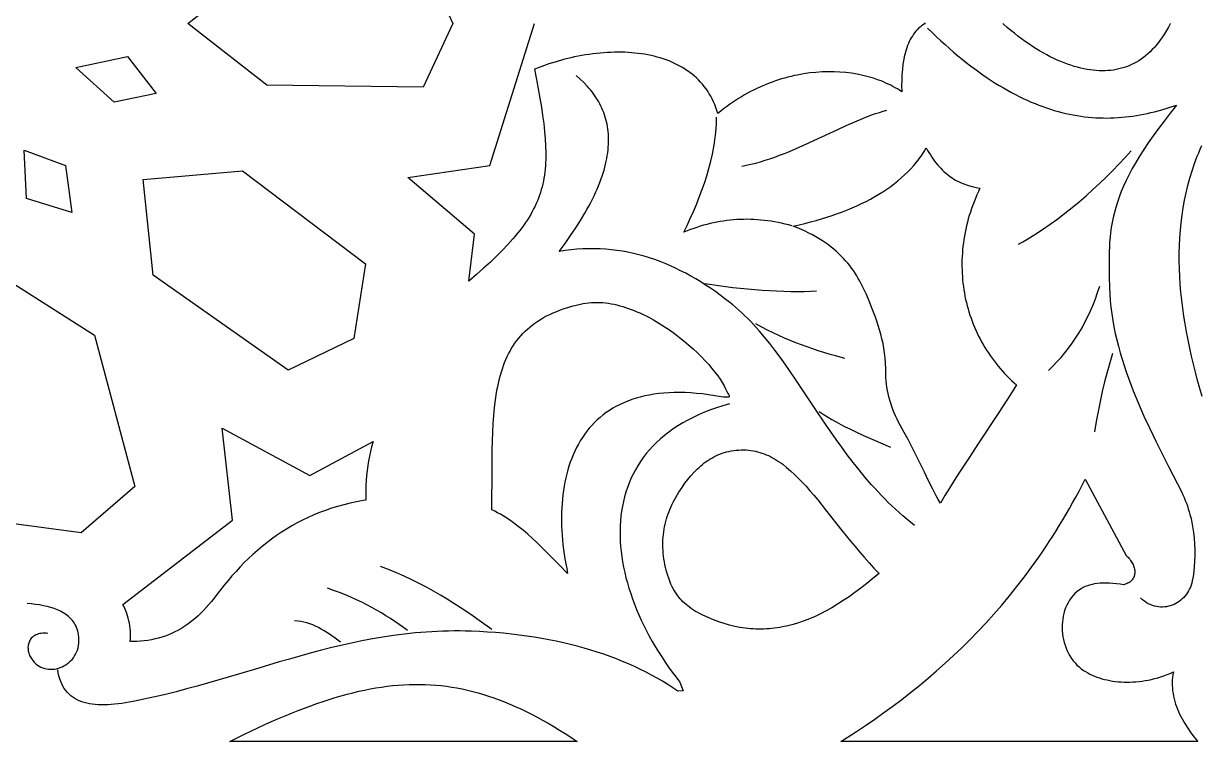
# Model space of a CAD drawing. Extents: x -332 to 348, y -263 to 352.
# Drawn here: x -241.3 to -195.96, y -203 to -175.33 of the extents above; entities that cross this region are included whole.
import ezdxf

# ---------------------------------------------------------------- set-up
doc = ezdxf.new("R2010")
doc.units = 0
doc.layers.add('LAYER_1', color=18, linetype='CONTINUOUS')
doc.layers.add('LAYER_2', color=174, linetype='CONTINUOUS')

msp = doc.modelspace()

# ---------------------------------------------------------------- linework, layer by layer
at = {"layer": 'LAYER_1'}
for points in [[(-224.761, -175.334), (-225.908, -177.785), (-231.933, -177.711), (-234.979, -175.334), (-231.933, -172.957), (-225.908, -172.884)], [(-236.2, -178.033), (-237.81, -178.363), (-239.288, -177.029), (-237.292, -176.607)], [(-239.688, -180.805), (-239.437, -182.614), (-241.184, -182.076), (-241.274, -180.21)], [(-206.475, -180.221), (-206.423, -180.31), (-206.369, -180.396), (-206.315, -180.479), (-206.26, -180.559), (-206.204, -180.635), (-206.147, -180.709), (-206.089, -180.779), (-206.03, -180.846), (-205.971, -180.911), (-205.91, -180.972), (-205.848, -181.031), (-205.786, -181.087), (-205.723, -181.14), (-205.659, -181.191), (-205.594, -181.238), (-205.528, -181.284), (-205.462, -181.326), (-205.395, -181.366), (-205.327, -181.404), (-205.258, -181.439), (-205.189, -181.472), (-205.119, -181.502), (-205.048, -181.53), (-204.976, -181.556), (-204.904, -181.58), (-204.758, -181.62), (-204.609, -181.653), (-204.458, -181.678), (-204.519, -181.809), (-204.578, -181.94), (-204.634, -182.071), (-204.687, -182.203), (-204.737, -182.335), (-204.784, -182.467), (-204.828, -182.599), (-204.869, -182.731), (-204.907, -182.863), (-204.943, -182.995), (-204.976, -183.127), (-205.006, -183.259), (-205.033, -183.391), (-205.057, -183.523), (-205.079, -183.655), (-205.097, -183.786), (-205.113, -183.918), (-205.127, -184.049), (-205.137, -184.179), (-205.145, -184.31), (-205.151, -184.44), (-205.153, -184.57), (-205.153, -184.699), (-205.15, -184.828), (-205.145, -184.956), (-205.137, -185.084), (-205.127, -185.212), (-205.114, -185.338), (-205.098, -185.465), (-205.08, -185.59), (-205.059, -185.715), (-205.036, -185.839), (-205.01, -185.963), (-204.982, -186.086), (-204.951, -186.208), (-204.918, -186.329), (-204.882, -186.449), (-204.844, -186.569), (-204.804, -186.687), (-204.761, -186.805), (-204.716, -186.921), (-204.668, -187.037), (-204.618, -187.152), (-204.566, -187.265), (-204.511, -187.378), (-204.454, -187.489), (-204.395, -187.599), (-204.333, -187.708), (-204.27, -187.816), (-204.204, -187.922), (-204.135, -188.027), (-204.065, -188.131), (-203.992, -188.234), (-203.917, -188.335), (-203.84, -188.434), (-203.761, -188.533), (-203.68, -188.629), (-203.596, -188.725), (-203.511, -188.818), (-203.423, -188.91), (-203.333, -189.001), (-203.241, -189.09), (-203.147, -189.177), (-203.051, -189.263), (-203.218, -189.533), (-203.392, -189.806), (-203.753, -190.362), (-204.51, -191.501), (-204.893, -192.079), (-205.271, -192.66), (-205.455, -192.95), (-205.636, -193.239), (-205.812, -193.528), (-205.982, -193.816), (-206.065, -193.674), (-206.143, -193.533), (-206.291, -193.249), (-206.438, -192.952), (-206.594, -192.628), (-206.77, -192.265), (-206.978, -191.849), (-207.229, -191.367), (-207.373, -191.098), (-207.533, -190.806), (-207.594, -190.692), (-207.653, -190.575), (-207.708, -190.456), (-207.761, -190.336), (-207.809, -190.214), (-207.855, -190.092), (-207.896, -189.968), (-207.934, -189.844), (-207.968, -189.72), (-207.998, -189.595), (-208.023, -189.47), (-208.045, -189.346), (-208.061, -189.222), (-208.073, -189.099), (-208.08, -188.977), (-208.081, -188.856), (-208.084, -188.637), (-208.093, -188.427), (-208.109, -188.225), (-208.132, -188.03), (-208.16, -187.841), (-208.194, -187.659), (-208.233, -187.482), (-208.276, -187.309), (-208.324, -187.14), (-208.376, -186.973), (-208.43, -186.81), (-208.488, -186.647), (-208.61, -186.324), (-208.739, -185.999), (-208.83, -185.782), (-208.927, -185.568), (-209.032, -185.359), (-209.088, -185.256), (-209.146, -185.154), (-209.207, -185.053), (-209.27, -184.953), (-209.337, -184.855), (-209.406, -184.758), (-209.478, -184.663), (-209.554, -184.568), (-209.633, -184.475), (-209.716, -184.384), (-209.803, -184.294), (-209.893, -184.206), (-209.988, -184.119), (-210.086, -184.033), (-210.19, -183.95), (-210.297, -183.868), (-210.41, -183.787), (-210.527, -183.709), (-210.649, -183.632), (-210.776, -183.557), (-210.908, -183.483), (-211.046, -183.412), (-211.19, -183.342), (-211.339, -183.275), (-211.494, -183.209), (-211.655, -183.146), (-211.429, -183.094), (-211.206, -183.039), (-210.988, -182.982), (-210.773, -182.922), (-210.562, -182.861), (-210.355, -182.796), (-210.151, -182.729), (-209.952, -182.66), (-209.757, -182.587), (-209.567, -182.513), (-209.38, -182.435), (-209.198, -182.355), (-209.02, -182.272), (-208.846, -182.186), (-208.677, -182.098), (-208.512, -182.006), (-208.352, -181.912), (-208.196, -181.815), (-208.045, -181.714), (-207.898, -181.611), (-207.757, -181.505), (-207.62, -181.396), (-207.488, -181.283), (-207.361, -181.168), (-207.238, -181.049), (-207.121, -180.928), (-207.009, -180.803), (-206.902, -180.674), (-206.8, -180.543), (-206.703, -180.408), (-206.612, -180.27), (-206.526, -180.128)], [(-228.128, -184.599), (-228.582, -187.478), (-231.114, -188.694), (-236.314, -185.033), (-236.701, -181.343), (-232.873, -181.017)], [(-238.565, -187.349), (-237.013, -193.174), (-239.089, -194.964), (-241.963, -194.578), (-243.496, -188.762), (-241.678, -185.367)], [(-219.102, -186.083), (-218.992, -186.09), (-218.883, -186.101), (-218.773, -186.115), (-218.663, -186.133), (-218.553, -186.155), (-218.443, -186.18), (-218.333, -186.208), (-218.223, -186.239), (-218.113, -186.273), (-218.003, -186.31), (-217.893, -186.35), (-217.784, -186.393), (-217.675, -186.438), (-217.566, -186.485), (-217.458, -186.535), (-217.244, -186.642), (-217.032, -186.757), (-216.824, -186.879), (-216.62, -187.008), (-216.421, -187.143), (-216.226, -187.283), (-216.036, -187.427), (-215.853, -187.574), (-215.676, -187.724), (-215.507, -187.875), (-215.345, -188.027), (-215.191, -188.179), (-215.046, -188.33), (-214.91, -188.479), (-214.783, -188.626), (-214.667, -188.77), (-214.562, -188.909), (-214.468, -189.044), (-214.386, -189.172), (-214.317, -189.294), (-214.26, -189.408), (-214.232, -189.467), (-214.204, -189.519), (-214.153, -189.607), (-214.135, -189.642), (-214.122, -189.672), (-214.117, -189.696), (-214.118, -189.705), (-214.121, -189.714), (-214.127, -189.721), (-214.136, -189.727), (-214.164, -189.735), (-214.205, -189.738), (-214.261, -189.736), (-214.334, -189.728), (-214.426, -189.716), (-214.67, -189.678), (-214.911, -189.641), (-215.146, -189.61), (-215.376, -189.586), (-215.6, -189.569), (-215.818, -189.558), (-216.031, -189.553), (-216.239, -189.554), (-216.441, -189.561), (-216.638, -189.575), (-216.83, -189.594), (-217.016, -189.619), (-217.197, -189.649), (-217.373, -189.685), (-217.544, -189.727), (-217.709, -189.773), (-217.869, -189.825), (-218.025, -189.883), (-218.175, -189.945), (-218.32, -190.012), (-218.461, -190.084), (-218.596, -190.161), (-218.727, -190.242), (-218.853, -190.328), (-218.974, -190.418), (-219.09, -190.513), (-219.201, -190.612), (-219.308, -190.715), (-219.41, -190.822), (-219.508, -190.933), (-219.601, -191.048), (-219.69, -191.167), (-219.774, -191.289), (-219.854, -191.415), (-219.929, -191.544), (-220, -191.676), (-220.067, -191.812), (-220.129, -191.951), (-220.187, -192.093), (-220.241, -192.238), (-220.291, -192.386), (-220.337, -192.536), (-220.378, -192.689), (-220.416, -192.845), (-220.449, -193.003), (-220.479, -193.163), (-220.505, -193.326), (-220.527, -193.491), (-220.545, -193.658), (-220.559, -193.826), (-220.569, -193.997), (-220.576, -194.169), (-220.579, -194.343), (-220.578, -194.519), (-220.574, -194.696), (-220.566, -194.874), (-220.555, -195.053), (-220.54, -195.234), (-220.522, -195.416), (-220.5, -195.598), (-220.475, -195.782), (-220.447, -195.966), (-220.415, -196.15), (-220.38, -196.336), (-220.342, -196.521), (-220.688, -196.175), (-221.026, -195.831), (-221.363, -195.495), (-221.533, -195.331), (-221.705, -195.17), (-221.88, -195.014), (-222.059, -194.861), (-222.243, -194.714), (-222.432, -194.572), (-222.627, -194.437), (-222.728, -194.371), (-222.83, -194.308), (-222.934, -194.246), (-223.04, -194.186), (-223.148, -194.128), (-223.259, -194.071), (-223.255, -192.493), (-223.252, -192.124), (-223.246, -191.765), (-223.237, -191.418), (-223.224, -191.08), (-223.207, -190.753), (-223.184, -190.437), (-223.155, -190.131), (-223.12, -189.835), (-223.077, -189.55), (-223.052, -189.411), (-223.025, -189.275), (-222.996, -189.142), (-222.965, -189.011), (-222.931, -188.883), (-222.895, -188.758), (-222.856, -188.635), (-222.814, -188.515), (-222.77, -188.397), (-222.723, -188.282), (-222.672, -188.17), (-222.619, -188.061), (-222.562, -187.954), (-222.503, -187.849), (-222.439, -187.748), (-222.373, -187.649), (-222.303, -187.552), (-222.229, -187.459), (-222.151, -187.368), (-222.07, -187.279), (-221.985, -187.194), (-221.895, -187.111), (-221.802, -187.03), (-221.705, -186.953), (-221.603, -186.878), (-221.497, -186.805), (-221.386, -186.735), (-221.271, -186.668), (-221.151, -186.604), (-221.027, -186.542), (-220.898, -186.483), (-220.763, -186.427), (-220.624, -186.373), (-220.48, -186.322), (-220.33, -186.274), (-220.175, -186.229), (-220.015, -186.186), (-219.85, -186.145), (-219.745, -186.124), (-219.639, -186.106), (-219.533, -186.093), (-219.426, -186.084), (-219.318, -186.08), (-219.21, -186.079)], [(-230.271, -192.754), (-227.84, -191.443), (-227.85, -191.475), (-227.899, -191.648), (-227.942, -191.823), (-227.981, -192.002), (-228.015, -192.183), (-228.044, -192.368), (-228.068, -192.556), (-228.088, -192.748), (-228.102, -192.942), (-228.112, -193.139), (-228.117, -193.34), (-228.116, -193.544), (-228.113, -193.699), (-228.219, -193.715), (-228.472, -193.762), (-228.721, -193.816), (-228.965, -193.876), (-229.205, -193.942), (-229.441, -194.015), (-229.672, -194.094), (-229.899, -194.18), (-230.122, -194.271), (-230.34, -194.368), (-230.554, -194.471), (-230.764, -194.58), (-230.969, -194.694), (-231.17, -194.813), (-231.367, -194.938), (-231.56, -195.068), (-231.749, -195.203), (-231.934, -195.343), (-232.114, -195.487), (-232.291, -195.636), (-232.464, -195.79), (-232.633, -195.948), (-232.798, -196.109), (-232.96, -196.275), (-233.118, -196.445), (-233.273, -196.619), (-233.424, -196.796), (-233.572, -196.976), (-233.716, -197.16), (-233.853, -197.342), (-233.957, -197.479), (-234.058, -197.605), (-234.159, -197.725), (-234.262, -197.841), (-234.366, -197.952), (-234.471, -198.057), (-234.577, -198.157), (-234.685, -198.253), (-234.794, -198.343), (-234.904, -198.428), (-235.015, -198.508), (-235.128, -198.584), (-235.243, -198.654), (-235.359, -198.72), (-235.477, -198.781), (-235.598, -198.838), (-235.72, -198.89), (-235.845, -198.937), (-235.973, -198.979), (-236.103, -199.017), (-236.236, -199.051), (-236.372, -199.079), (-236.512, -199.103), (-236.655, -199.122), (-236.802, -199.136), (-236.953, -199.144), (-237.108, -199.148), (-237.19, -199.147), (-237.183, -199.038), (-237.18, -198.938), (-237.181, -198.839), (-237.186, -198.739), (-237.194, -198.641), (-237.207, -198.542), (-237.223, -198.445), (-237.243, -198.348), (-237.267, -198.252), (-237.295, -198.157), (-237.327, -198.064), (-237.363, -197.972), (-237.402, -197.881), (-237.445, -197.792), (-237.484, -197.718), (-233.258, -194.478), (-233.651, -190.925)], [(-213.461, -191.768), (-213.372, -191.775), (-213.283, -191.784), (-213.196, -191.798), (-213.11, -191.815), (-213.024, -191.835), (-212.94, -191.859), (-212.856, -191.886), (-212.773, -191.916), (-212.691, -191.949), (-212.61, -191.985), (-212.53, -192.025), (-212.45, -192.067), (-212.371, -192.112), (-212.292, -192.16), (-212.214, -192.211), (-212.136, -192.264), (-212.059, -192.32), (-211.907, -192.439), (-211.755, -192.568), (-211.605, -192.706), (-211.456, -192.852), (-211.307, -193.006), (-211.158, -193.168), (-211.009, -193.336), (-210.86, -193.511), (-210.71, -193.692), (-210.406, -194.068), (-209.775, -194.866), (-209.442, -195.278), (-209.27, -195.487), (-209.095, -195.695), (-208.915, -195.903), (-208.73, -196.111), (-208.541, -196.317), (-208.346, -196.521), (-208.582, -196.721), (-208.815, -196.912), (-209.046, -197.092), (-209.274, -197.262), (-209.5, -197.422), (-209.724, -197.573), (-209.945, -197.713), (-210.165, -197.844), (-210.382, -197.965), (-210.598, -198.077), (-210.812, -198.179), (-211.025, -198.271), (-211.236, -198.353), (-211.446, -198.426), (-211.655, -198.49), (-211.862, -198.543), (-212.069, -198.588), (-212.172, -198.606), (-212.275, -198.623), (-212.378, -198.636), (-212.48, -198.648), (-212.583, -198.657), (-212.685, -198.664), (-212.787, -198.668), (-212.889, -198.67), (-212.991, -198.67), (-213.093, -198.668), (-213.194, -198.663), (-213.296, -198.656), (-213.398, -198.646), (-213.5, -198.634), (-213.601, -198.62), (-213.703, -198.604), (-213.907, -198.564), (-214.11, -198.515), (-214.315, -198.456), (-214.519, -198.389), (-214.725, -198.312), (-214.93, -198.227), (-215.137, -198.132), (-215.233, -198.085), (-215.324, -198.036), (-215.411, -197.986), (-215.493, -197.935), (-215.571, -197.884), (-215.644, -197.831), (-215.714, -197.778), (-215.779, -197.724), (-215.841, -197.669), (-215.899, -197.614), (-215.954, -197.558), (-216.006, -197.502), (-216.054, -197.445), (-216.099, -197.389), (-216.18, -197.275), (-216.251, -197.16), (-216.312, -197.046), (-216.365, -196.934), (-216.411, -196.822), (-216.45, -196.713), (-216.484, -196.607), (-216.541, -196.404), (-216.568, -196.293), (-216.593, -196.183), (-216.614, -196.074), (-216.632, -195.966), (-216.647, -195.858), (-216.659, -195.751), (-216.667, -195.645), (-216.673, -195.539), (-216.675, -195.435), (-216.674, -195.331), (-216.671, -195.227), (-216.664, -195.125), (-216.654, -195.023), (-216.641, -194.921), (-216.626, -194.821), (-216.607, -194.721), (-216.586, -194.622), (-216.561, -194.523), (-216.534, -194.425), (-216.504, -194.328), (-216.471, -194.231), (-216.436, -194.135), (-216.398, -194.04), (-216.357, -193.945), (-216.313, -193.851), (-216.267, -193.757), (-216.218, -193.664), (-216.166, -193.571), (-216.112, -193.479), (-216.055, -193.388), (-215.935, -193.207), (-215.823, -193.052), (-215.709, -192.904), (-215.591, -192.761), (-215.47, -192.626), (-215.344, -192.499), (-215.279, -192.438), (-215.213, -192.38), (-215.146, -192.323), (-215.077, -192.269), (-215.007, -192.217), (-214.936, -192.168), (-214.863, -192.121), (-214.789, -192.077), (-214.712, -192.035), (-214.635, -191.996), (-214.555, -191.96), (-214.474, -191.927), (-214.391, -191.896), (-214.306, -191.869), (-214.219, -191.845), (-214.13, -191.823), (-214.039, -191.805), (-213.946, -191.79), (-213.851, -191.779), (-213.754, -191.771), (-213.654, -191.767), (-213.552, -191.766)], [(-198.832, -195.831), (-198.792, -195.867), (-198.754, -195.904), (-198.719, -195.942), (-198.686, -195.981), (-198.656, -196.021), (-198.628, -196.062), (-198.603, -196.103), (-198.58, -196.144), (-198.56, -196.186), (-198.542, -196.228), (-198.527, -196.271), (-198.515, -196.313), (-198.506, -196.355), (-198.499, -196.397), (-198.496, -196.438), (-198.495, -196.479), (-198.497, -196.519), (-198.503, -196.558), (-198.511, -196.597), (-198.522, -196.634), (-198.537, -196.67), (-198.554, -196.705), (-198.575, -196.739), (-198.599, -196.771), (-198.626, -196.802), (-198.657, -196.83), (-198.691, -196.857), (-198.728, -196.882), (-198.769, -196.905), (-198.813, -196.925), (-198.861, -196.943), (-198.913, -196.959), (-199.062, -196.938), (-199.205, -196.921), (-199.342, -196.909), (-199.473, -196.902), (-199.598, -196.899), (-199.718, -196.9), (-199.831, -196.906), (-199.94, -196.916), (-200.043, -196.931), (-200.14, -196.95), (-200.233, -196.974), (-200.321, -197.002), (-200.404, -197.034), (-200.482, -197.071), (-200.556, -197.112), (-200.626, -197.158), (-200.716, -197.227), (-200.799, -197.303), (-200.876, -197.383), (-200.946, -197.469), (-201.009, -197.559), (-201.066, -197.653), (-201.116, -197.751), (-201.16, -197.852), (-201.197, -197.957), (-201.228, -198.064), (-201.253, -198.173), (-201.272, -198.283), (-201.285, -198.396), (-201.292, -198.509), (-201.293, -198.623), (-201.288, -198.737), (-201.277, -198.85), (-201.261, -198.964), (-201.239, -199.076), (-201.211, -199.186), (-201.178, -199.295), (-201.139, -199.402), (-201.095, -199.506), (-201.046, -199.607), (-200.992, -199.705), (-200.932, -199.799), (-200.867, -199.889), (-200.797, -199.974), (-200.723, -200.054), (-200.643, -200.129), (-200.558, -200.198), (-200.469, -200.26), (-200.39, -200.31), (-200.307, -200.357), (-200.222, -200.401), (-200.134, -200.442), (-200.044, -200.481), (-199.951, -200.517), (-199.856, -200.55), (-199.758, -200.58), (-199.658, -200.607), (-199.557, -200.631), (-199.453, -200.652), (-199.347, -200.67), (-199.24, -200.685), (-199.131, -200.697), (-199.021, -200.705), (-198.909, -200.711), (-198.795, -200.713), (-198.681, -200.712), (-198.565, -200.707), (-198.449, -200.699), (-198.331, -200.688), (-198.213, -200.673), (-198.094, -200.654), (-197.974, -200.632), (-197.854, -200.607), (-197.734, -200.577), (-197.613, -200.545), (-197.492, -200.508), (-197.371, -200.467), (-197.25, -200.423), (-197.129, -200.375), (-197.009, -200.323), (-197.028, -200.429), (-197.041, -200.535), (-197.05, -200.64), (-197.054, -200.744), (-197.052, -200.848), (-197.046, -200.952), (-197.036, -201.055), (-197.021, -201.157), (-197.003, -201.258), (-196.98, -201.359), (-196.953, -201.459), (-196.923, -201.558), (-196.889, -201.656), (-196.851, -201.753), (-196.811, -201.849), (-196.768, -201.944), (-196.722, -202.038), (-196.673, -202.132), (-196.621, -202.223), (-196.568, -202.314), (-196.454, -202.492), (-196.333, -202.665), (-196.206, -202.832), (-196.074, -202.994), (-196.069, -203), (-209.819, -203), (-209.579, -202.848), (-209.221, -202.616), (-208.865, -202.379), (-208.513, -202.137), (-208.163, -201.889), (-207.816, -201.636), (-207.472, -201.377), (-207.131, -201.112), (-206.794, -200.841), (-206.46, -200.563), (-206.129, -200.279), (-205.802, -199.989), (-205.478, -199.691), (-205.158, -199.386), (-204.842, -199.073), (-204.531, -198.753), (-204.223, -198.425), (-203.919, -198.089), (-203.62, -197.745), (-203.325, -197.392), (-203.035, -197.031), (-202.749, -196.661), (-202.468, -196.281), (-202.192, -195.893), (-202.056, -195.695), (-201.921, -195.495), (-201.787, -195.292), (-201.654, -195.087), (-201.523, -194.879), (-201.394, -194.669), (-201.265, -194.456), (-201.138, -194.241), (-201.012, -194.023), (-200.888, -193.803), (-200.765, -193.58), (-200.643, -193.354), (-200.523, -193.126), (-200.404, -192.895)], [(-225.831, -200.805), (-225.626, -200.815), (-225.421, -200.829), (-225.217, -200.849), (-225.013, -200.874), (-224.809, -200.903), (-224.606, -200.938), (-224.403, -200.977), (-224.2, -201.021), (-223.997, -201.071), (-223.793, -201.126), (-223.59, -201.185), (-223.386, -201.25), (-223.182, -201.32), (-222.977, -201.395), (-222.772, -201.475), (-222.566, -201.56), (-222.359, -201.65), (-222.151, -201.745), (-221.942, -201.846), (-221.732, -201.952), (-221.52, -202.063), (-221.308, -202.179), (-221.093, -202.301), (-220.878, -202.427), (-220.66, -202.559), (-220.441, -202.696), (-220.22, -202.839), (-219.997, -202.987), (-219.978, -203), (-233.36, -203), (-232.814, -202.73), (-232.541, -202.599), (-232.272, -202.472), (-232.007, -202.35), (-231.745, -202.232), (-231.486, -202.119), (-231.231, -202.011), (-230.979, -201.907), (-230.73, -201.807), (-230.484, -201.712), (-230.241, -201.622), (-230, -201.536), (-229.763, -201.455), (-229.528, -201.379), (-229.295, -201.307), (-229.065, -201.24), (-228.837, -201.178), (-228.612, -201.12), (-228.388, -201.067), (-228.167, -201.019), (-227.947, -200.975), (-227.729, -200.937), (-227.513, -200.903), (-227.298, -200.874), (-227.085, -200.849), (-226.873, -200.83), (-226.663, -200.815), (-226.453, -200.805), (-226.245, -200.8), (-226.038, -200.8)]]:
    msp.add_lwpolyline(points, close=True, dxfattribs=at)
for points in [[(-206.571, -175.334), (-206.563, -175.339), (-206.58, -175.339), (-206.644, -175.379), (-206.706, -175.422), (-206.765, -175.469), (-206.821, -175.519), (-206.875, -175.572), (-206.926, -175.628), (-206.975, -175.688), (-207.021, -175.75), (-207.064, -175.816), (-207.106, -175.884), (-207.144, -175.956), (-207.181, -176.03), (-207.215, -176.106), (-207.247, -176.186), (-207.277, -176.267), (-207.304, -176.351), (-207.33, -176.438), (-207.353, -176.526), (-207.374, -176.617), (-207.393, -176.71), (-207.425, -176.902), (-207.449, -177.102), (-207.465, -177.308), (-207.474, -177.52), (-207.476, -177.738), (-207.471, -177.961), (-207.553, -177.908), (-207.637, -177.857), (-207.722, -177.807), (-207.809, -177.759), (-207.898, -177.713), (-207.989, -177.669), (-208.081, -177.627), (-208.174, -177.586), (-208.269, -177.548), (-208.366, -177.511), (-208.564, -177.443), (-208.767, -177.383), (-208.975, -177.331), (-209.188, -177.287), (-209.405, -177.251), (-209.626, -177.224), (-209.851, -177.205), (-210.079, -177.194), (-210.309, -177.192), (-210.543, -177.199), (-210.779, -177.215), (-211.016, -177.24), (-211.255, -177.274), (-211.375, -177.295), (-211.495, -177.318), (-211.615, -177.343), (-211.736, -177.371), (-211.857, -177.401), (-211.977, -177.434), (-212.098, -177.469), (-212.219, -177.506), (-212.339, -177.546), (-212.46, -177.589), (-212.58, -177.634), (-212.7, -177.682), (-212.82, -177.732), (-212.939, -177.784), (-213.058, -177.84), (-213.177, -177.898), (-213.296, -177.958), (-213.413, -178.021), (-213.531, -178.087), (-213.648, -178.156), (-213.764, -178.227), (-213.879, -178.301), (-213.994, -178.377), (-214.108, -178.457), (-214.222, -178.539), (-214.334, -178.624), (-214.446, -178.711), (-214.556, -178.802), (-214.592, -178.683), (-214.632, -178.567), (-214.676, -178.455), (-214.723, -178.346), (-214.774, -178.24), (-214.828, -178.138), (-214.886, -178.038), (-214.947, -177.942), (-215.012, -177.849), (-215.079, -177.759), (-215.15, -177.672), (-215.224, -177.589), (-215.302, -177.508), (-215.382, -177.431), (-215.465, -177.356), (-215.55, -177.285), (-215.639, -177.217), (-215.73, -177.152), (-215.824, -177.089), (-215.92, -177.03), (-216.019, -176.973), (-216.121, -176.92), (-216.224, -176.87), (-216.33, -176.822), (-216.438, -176.777), (-216.548, -176.735), (-216.661, -176.696), (-216.775, -176.66), (-216.891, -176.627), (-217.009, -176.596), (-217.129, -176.568), (-217.25, -176.543), (-217.374, -176.521), (-217.498, -176.502), (-217.625, -176.485), (-217.752, -176.471), (-217.881, -176.459), (-218.011, -176.45), (-218.143, -176.444), (-218.276, -176.441), (-218.409, -176.44), (-218.544, -176.441), (-218.68, -176.445), (-218.816, -176.452), (-218.954, -176.461), (-219.092, -176.473), (-219.23, -176.487), (-219.37, -176.504), (-219.51, -176.523), (-219.65, -176.545), (-219.79, -176.569), (-219.931, -176.596), (-220.073, -176.624), (-220.214, -176.656), (-220.497, -176.725), (-220.78, -176.804), (-221.061, -176.892), (-221.342, -176.989), (-221.621, -177.095), (-221.545, -177.485), (-221.475, -177.857), (-221.412, -178.213), (-221.355, -178.554), (-221.306, -178.879), (-221.265, -179.191), (-221.231, -179.49), (-221.206, -179.776), (-221.19, -180.052), (-221.183, -180.316), (-221.183, -180.445), (-221.186, -180.572), (-221.191, -180.696), (-221.199, -180.818), (-221.209, -180.939), (-221.222, -181.057), (-221.237, -181.174), (-221.256, -181.289), (-221.277, -181.403), (-221.301, -181.515), (-221.327, -181.626), (-221.357, -181.735), (-221.39, -181.844), (-221.426, -181.952), (-221.465, -182.059), (-221.507, -182.165), (-221.552, -182.27), (-221.6, -182.375), (-221.652, -182.479), (-221.707, -182.583), (-221.765, -182.687), (-221.827, -182.791), (-221.892, -182.895), (-221.961, -182.998), (-222.033, -183.103), (-222.109, -183.207), (-222.189, -183.312), (-222.272, -183.417), (-222.359, -183.523), (-222.45, -183.63), (-222.643, -183.846), (-222.852, -184.067), (-223.077, -184.293), (-223.319, -184.525), (-223.578, -184.764), (-223.854, -185.011), (-224.148, -185.266), (-223.935, -183.447), (-226.5, -181.27), (-223.336, -180.81), (-221.615, -175.334)], [(-197.127, -175.334), (-197.13, -175.341), (-197.201, -175.476), (-197.273, -175.604), (-197.347, -175.727), (-197.422, -175.843), (-197.499, -175.954), (-197.578, -176.059), (-197.658, -176.159), (-197.739, -176.253), (-197.822, -176.341), (-197.906, -176.425), (-197.991, -176.503), (-198.077, -176.576), (-198.164, -176.644), (-198.253, -176.708), (-198.342, -176.767), (-198.433, -176.822), (-198.525, -176.872), (-198.619, -176.918), (-198.713, -176.96), (-198.809, -176.997), (-198.907, -177.031), (-199.006, -177.06), (-199.107, -177.086), (-199.21, -177.108), (-199.314, -177.126), (-199.42, -177.139), (-199.527, -177.149), (-199.637, -177.155), (-199.748, -177.157), (-199.862, -177.154), (-199.976, -177.148), (-200.093, -177.137), (-200.212, -177.123), (-200.332, -177.104), (-200.454, -177.081), (-200.577, -177.053), (-200.702, -177.021), (-200.829, -176.985), (-200.957, -176.945), (-201.086, -176.9), (-201.216, -176.851), (-201.348, -176.798), (-201.481, -176.74), (-201.615, -176.678), (-201.75, -176.612), (-201.886, -176.541), (-202.022, -176.466), (-202.159, -176.387), (-202.297, -176.303), (-202.436, -176.215), (-202.575, -176.123), (-202.714, -176.026), (-202.854, -175.926), (-202.994, -175.821), (-203.134, -175.712), (-203.275, -175.599), (-203.415, -175.481), (-203.555, -175.36), (-203.584, -175.334)], [(-195.902, -189.712), (-195.992, -189.399), (-196.077, -189.086), (-196.159, -188.773), (-196.236, -188.461), (-196.31, -188.15), (-196.378, -187.839), (-196.442, -187.529), (-196.501, -187.22), (-196.555, -186.912), (-196.604, -186.605), (-196.647, -186.298), (-196.685, -185.993), (-196.717, -185.689), (-196.742, -185.386), (-196.762, -185.085), (-196.775, -184.784), (-196.782, -184.485), (-196.781, -184.187), (-196.774, -183.891), (-196.76, -183.596), (-196.739, -183.303), (-196.71, -183.011), (-196.674, -182.721), (-196.63, -182.432), (-196.578, -182.144), (-196.518, -181.858), (-196.449, -181.574), (-196.372, -181.291), (-196.286, -181.009), (-196.191, -180.727), (-196.141, -180.59), (-196.088, -180.45), (-196.033, -180.312), (-195.975, -180.173), (-195.915, -180.035)]]:
    msp.add_lwpolyline(points, dxfattribs=at)
at = {"layer": 'LAYER_2'}
for points in [[(-206.476, -175.517), (-206.306, -175.682), (-206.138, -175.841), (-205.97, -175.997), (-205.804, -176.147), (-205.638, -176.294), (-205.473, -176.436), (-205.309, -176.574), (-205.146, -176.707), (-204.984, -176.837), (-204.822, -176.962), (-204.661, -177.083), (-204.502, -177.199), (-204.342, -177.312), (-204.184, -177.421), (-204.027, -177.525), (-203.87, -177.626), (-203.714, -177.723), (-203.558, -177.815), (-203.404, -177.904), (-203.249, -177.989), (-203.096, -178.071), (-202.943, -178.148), (-202.791, -178.222), (-202.64, -178.292), (-202.489, -178.359), (-202.338, -178.421), (-202.188, -178.481), (-202.039, -178.536), (-201.89, -178.588), (-201.742, -178.637), (-201.594, -178.682), (-201.447, -178.724), (-201.3, -178.763), (-201.154, -178.798), (-201.008, -178.83), (-200.862, -178.858), (-200.717, -178.884), (-200.572, -178.906), (-200.428, -178.925), (-200.283, -178.941), (-200.14, -178.953), (-199.996, -178.963), (-199.853, -178.97), (-199.71, -178.974), (-199.567, -178.975), (-199.425, -178.973), (-199.283, -178.968), (-199.141, -178.96), (-198.999, -178.949), (-198.858, -178.936), (-198.716, -178.92), (-198.575, -178.901), (-198.434, -178.88), (-198.293, -178.856), (-198.152, -178.83), (-198.011, -178.801), (-197.87, -178.769), (-197.73, -178.735), (-197.589, -178.699), (-197.448, -178.66), (-197.167, -178.575), (-196.886, -178.481), (-197.135, -178.791), (-197.368, -179.091), (-197.585, -179.38), (-197.788, -179.659), (-197.975, -179.929), (-198.149, -180.19), (-198.309, -180.443), (-198.456, -180.688), (-198.591, -180.925), (-198.713, -181.156), (-198.825, -181.38), (-198.925, -181.599), (-199.015, -181.812), (-199.095, -182.02), (-199.166, -182.224), (-199.228, -182.424), (-199.282, -182.62), (-199.329, -182.814), (-199.368, -183.005), (-199.4, -183.194), (-199.427, -183.382), (-199.448, -183.569), (-199.463, -183.756), (-199.475, -183.943), (-199.482, -184.13), (-199.486, -184.318), (-199.485, -184.701), (-199.477, -185.093), (-199.466, -185.5), (-199.455, -185.757), (-199.437, -186.013), (-199.412, -186.268), (-199.38, -186.521), (-199.341, -186.773), (-199.296, -187.024), (-199.246, -187.274), (-199.189, -187.523), (-199.127, -187.771), (-199.059, -188.018), (-198.987, -188.264), (-198.909, -188.51), (-198.827, -188.755), (-198.74, -188.999), (-198.649, -189.243), (-198.554, -189.487), (-198.456, -189.73), (-198.353, -189.973), (-198.248, -190.216), (-198.14, -190.459), (-197.915, -190.945), (-197.68, -191.432), (-197.439, -191.92), (-197.192, -192.41), (-196.688, -193.399), (-196.638, -193.5), (-196.592, -193.604), (-196.548, -193.709), (-196.507, -193.816), (-196.468, -193.924), (-196.432, -194.034), (-196.399, -194.145), (-196.369, -194.257), (-196.341, -194.37), (-196.315, -194.483), (-196.271, -194.712), (-196.236, -194.941), (-196.21, -195.17), (-196.193, -195.396), (-196.183, -195.62), (-196.182, -195.839), (-196.188, -196.051), (-196.201, -196.257), (-196.22, -196.453), (-196.246, -196.64), (-196.278, -196.815), (-196.297, -196.896), (-196.321, -196.975), (-196.35, -197.051), (-196.383, -197.124), (-196.421, -197.195), (-196.462, -197.263), (-196.508, -197.328), (-196.557, -197.39), (-196.609, -197.448), (-196.665, -197.503), (-196.723, -197.554), (-196.785, -197.601), (-196.848, -197.644), (-196.915, -197.683), (-196.983, -197.717), (-197.053, -197.747), (-197.126, -197.772), (-197.199, -197.792), (-197.274, -197.807), (-197.35, -197.817), (-197.427, -197.822), (-197.505, -197.821), (-197.583, -197.814), (-197.661, -197.802), (-197.74, -197.783), (-197.818, -197.759), (-197.896, -197.728), (-197.973, -197.69), (-198.05, -197.646), (-198.125, -197.594), (-198.199, -197.536), (-198.272, -197.471)], [(-206.978, -194.677), (-207.132, -194.555), (-207.282, -194.432), (-207.429, -194.307), (-207.574, -194.179), (-207.715, -194.051), (-207.855, -193.92), (-207.991, -193.788), (-208.125, -193.654), (-208.257, -193.519), (-208.386, -193.382), (-208.513, -193.245), (-208.638, -193.105), (-208.882, -192.824), (-209.118, -192.538), (-209.347, -192.25), (-209.569, -191.958), (-209.786, -191.664), (-209.997, -191.369), (-210.204, -191.072), (-210.407, -190.776), (-210.803, -190.184), (-211.191, -189.598), (-211.576, -189.024), (-211.769, -188.742), (-211.963, -188.465), (-212.158, -188.193), (-212.356, -187.927), (-212.557, -187.667), (-212.761, -187.415), (-212.97, -187.17), (-213.076, -187.05), (-213.183, -186.933), (-213.292, -186.818), (-213.402, -186.705), (-213.514, -186.595), (-213.627, -186.487), (-213.743, -186.381), (-213.859, -186.279), (-213.978, -186.178), (-214.098, -186.081), (-214.282, -185.938), (-214.467, -185.8), (-214.653, -185.666), (-214.84, -185.537), (-215.029, -185.411), (-215.218, -185.291), (-215.409, -185.175), (-215.601, -185.065), (-215.795, -184.959), (-215.99, -184.858), (-216.186, -184.762), (-216.384, -184.672), (-216.583, -184.586), (-216.784, -184.507), (-216.986, -184.433), (-217.189, -184.364), (-217.394, -184.301), (-217.601, -184.244), (-217.809, -184.193), (-218.019, -184.148), (-218.231, -184.109), (-218.444, -184.077), (-218.659, -184.05), (-218.876, -184.03), (-219.094, -184.017), (-219.314, -184.01), (-219.536, -184.01), (-219.76, -184.017), (-219.986, -184.031), (-220.213, -184.052), (-220.443, -184.08), (-220.674, -184.115), (-220.443, -183.805), (-220.229, -183.503), (-220.03, -183.209), (-219.846, -182.922), (-219.678, -182.641), (-219.6, -182.504), (-219.525, -182.368), (-219.454, -182.234), (-219.387, -182.102), (-219.324, -181.971), (-219.264, -181.842), (-219.207, -181.715), (-219.154, -181.589), (-219.105, -181.466), (-219.059, -181.343), (-219.017, -181.222), (-218.978, -181.103), (-218.942, -180.986), (-218.91, -180.87), (-218.881, -180.755), (-218.855, -180.642), (-218.833, -180.531), (-218.814, -180.421), (-218.798, -180.313), (-218.785, -180.206), (-218.776, -180.1), (-218.769, -179.996), (-218.766, -179.894), (-218.765, -179.792), (-218.768, -179.693), (-218.773, -179.594), (-218.782, -179.497), (-218.793, -179.402), (-218.808, -179.307), (-218.825, -179.214), (-218.845, -179.123), (-218.868, -179.032), (-218.893, -178.943), (-218.922, -178.855), (-218.953, -178.769), (-218.986, -178.683), (-219.022, -178.599), (-219.061, -178.516), (-219.103, -178.435), (-219.147, -178.354), (-219.193, -178.275), (-219.242, -178.197), (-219.294, -178.12), (-219.348, -178.044), (-219.404, -177.969), (-219.462, -177.895), (-219.523, -177.822), (-219.586, -177.751), (-219.719, -177.611), (-219.861, -177.475), (-220.011, -177.343)], [(-211.697, -183.134), (-211.833, -183.097), (-211.969, -183.063), (-212.104, -183.032), (-212.239, -183.004), (-212.373, -182.978), (-212.507, -182.956), (-212.64, -182.936), (-212.773, -182.919), (-212.905, -182.906), (-213.037, -182.895), (-213.169, -182.887), (-213.3, -182.882), (-213.431, -182.879), (-213.561, -182.88), (-213.692, -182.883), (-213.821, -182.89), (-213.951, -182.899), (-214.08, -182.911), (-214.209, -182.926), (-214.338, -182.944), (-214.467, -182.964), (-214.595, -182.988), (-214.723, -183.014), (-214.851, -183.043), (-214.978, -183.075), (-215.106, -183.11), (-215.233, -183.147), (-215.36, -183.188), (-215.487, -183.231), (-215.614, -183.277), (-215.741, -183.326), (-215.868, -183.377), (-215.741, -183.111), (-215.618, -182.843), (-215.498, -182.574), (-215.384, -182.302), (-215.275, -182.03), (-215.172, -181.755), (-215.075, -181.48), (-214.986, -181.203), (-214.905, -180.924), (-214.832, -180.644), (-214.768, -180.363), (-214.739, -180.222), (-214.713, -180.08), (-214.69, -179.939), (-214.669, -179.797), (-214.651, -179.654), (-214.636, -179.512), (-214.623, -179.369), (-214.614, -179.226), (-214.607, -179.082), (-214.603, -178.938)], [(-213.637, -180.827), (-213.46, -180.794), (-213.28, -180.755), (-213.099, -180.71), (-212.916, -180.659), (-212.733, -180.604), (-212.548, -180.543), (-212.362, -180.478), (-212.176, -180.409), (-211.989, -180.337), (-211.802, -180.261), (-211.428, -180.103), (-211.056, -179.937), (-210.687, -179.768), (-209.965, -179.43), (-209.615, -179.269), (-209.275, -179.118), (-208.947, -178.98), (-208.787, -178.917), (-208.631, -178.858), (-208.478, -178.805), (-208.33, -178.757), (-208.185, -178.714), (-208.045, -178.678)], [(-202.971, -183.839), (-202.813, -183.748), (-202.656, -183.656), (-202.349, -183.466), (-202.048, -183.27), (-201.754, -183.068), (-201.465, -182.86), (-201.183, -182.645), (-200.906, -182.426), (-200.635, -182.201), (-200.368, -181.971), (-200.107, -181.736), (-199.85, -181.497), (-199.598, -181.253), (-199.35, -181.005), (-199.105, -180.753), (-198.865, -180.498), (-198.628, -180.239)], [(-215.056, -185.357), (-214.794, -185.396), (-214.526, -185.433), (-214.253, -185.468), (-213.975, -185.501), (-213.696, -185.532), (-213.414, -185.559), (-213.132, -185.584), (-212.85, -185.606), (-212.57, -185.624), (-212.293, -185.639), (-212.02, -185.65), (-211.751, -185.657), (-211.49, -185.659), (-211.235, -185.658), (-210.989, -185.652), (-210.752, -185.641)], [(-201.819, -188.703), (-201.652, -188.543), (-201.492, -188.377), (-201.337, -188.206), (-201.187, -188.029), (-201.044, -187.846), (-200.906, -187.657), (-200.774, -187.463), (-200.648, -187.263), (-200.527, -187.058), (-200.413, -186.847), (-200.304, -186.63), (-200.201, -186.407), (-200.103, -186.179), (-200.011, -185.945), (-199.925, -185.705), (-199.845, -185.46)], [(-213.1, -186.895), (-212.881, -187.016), (-212.66, -187.132), (-212.44, -187.241), (-212.22, -187.345), (-212, -187.443), (-211.781, -187.536), (-211.562, -187.624), (-211.345, -187.707), (-211.129, -187.786), (-210.914, -187.86), (-210.701, -187.93), (-210.49, -187.996), (-210.281, -188.058), (-210.075, -188.117), (-209.671, -188.226)], [(-199.352, -188.055), (-199.46, -188.41), (-199.561, -188.772), (-199.657, -189.14), (-199.747, -189.514), (-199.83, -189.894), (-199.907, -190.28), (-199.978, -190.672), (-200.042, -191.071)], [(-214.102, -189.992), (-214.358, -190.064), (-214.605, -190.143), (-214.844, -190.226), (-215.074, -190.316), (-215.296, -190.41), (-215.509, -190.51), (-215.713, -190.614), (-215.909, -190.724), (-216.097, -190.838), (-216.277, -190.957), (-216.449, -191.08), (-216.612, -191.208), (-216.768, -191.34), (-216.916, -191.476), (-217.056, -191.616), (-217.188, -191.761), (-217.312, -191.909), (-217.429, -192.06), (-217.538, -192.215), (-217.64, -192.374), (-217.735, -192.536), (-217.822, -192.701), (-217.902, -192.869), (-217.975, -193.04), (-218.04, -193.214), (-218.099, -193.391), (-218.151, -193.57), (-218.195, -193.752), (-218.234, -193.936), (-218.265, -194.122), (-218.29, -194.31), (-218.308, -194.5), (-218.319, -194.692), (-218.325, -194.886), (-218.324, -195.082), (-218.316, -195.279), (-218.303, -195.477), (-218.283, -195.677), (-218.257, -195.877), (-218.225, -196.079), (-218.188, -196.282), (-218.144, -196.485), (-218.095, -196.689), (-218.04, -196.893), (-217.98, -197.098), (-217.914, -197.303), (-217.842, -197.509), (-217.766, -197.714), (-217.684, -197.919), (-217.596, -198.124), (-217.504, -198.329), (-217.406, -198.533), (-217.303, -198.737), (-217.196, -198.94), (-217.083, -199.142), (-216.966, -199.344), (-216.844, -199.544), (-216.718, -199.743), (-216.587, -199.941), (-216.451, -200.137), (-216.311, -200.332), (-216.167, -200.525), (-216.018, -200.716), (-215.886, -201.049), (-216.096, -201.059), (-216.289, -200.929), (-216.486, -200.803), (-216.689, -200.68), (-216.895, -200.56), (-217.106, -200.444), (-217.322, -200.331), (-217.541, -200.222), (-217.765, -200.116), (-217.994, -200.014), (-218.226, -199.915), (-218.463, -199.821), (-218.704, -199.729), (-218.949, -199.642), (-219.199, -199.558), (-219.453, -199.479), (-219.71, -199.403), (-219.972, -199.331), (-220.238, -199.263), (-220.508, -199.199), (-220.782, -199.138), (-221.061, -199.082), (-221.343, -199.03), (-221.629, -198.982), (-221.919, -198.939), (-222.213, -198.899), (-222.511, -198.864), (-222.813, -198.833), (-223.118, -198.806), (-223.428, -198.784), (-223.741, -198.765), (-224.058, -198.752), (-224.279, -198.745), (-224.499, -198.742), (-224.718, -198.742), (-224.935, -198.745), (-225.151, -198.75), (-225.366, -198.759), (-225.579, -198.77), (-225.792, -198.783), (-226.004, -198.8), (-226.214, -198.819), (-226.424, -198.84), (-226.632, -198.863), (-226.84, -198.889), (-227.047, -198.917), (-227.458, -198.98), (-227.866, -199.05), (-228.271, -199.127), (-228.674, -199.212), (-229.075, -199.302), (-229.474, -199.398), (-229.871, -199.498), (-230.267, -199.603), (-230.662, -199.712), (-231.056, -199.823), (-231.45, -199.937), (-232.237, -200.171), (-233.027, -200.406), (-233.82, -200.64), (-234.22, -200.755), (-234.621, -200.867), (-235.024, -200.976), (-235.43, -201.082), (-235.839, -201.184), (-236.251, -201.28), (-236.666, -201.372), (-237.085, -201.457), (-237.233, -201.485), (-237.379, -201.51), (-237.521, -201.531), (-237.66, -201.55), (-237.796, -201.564), (-237.929, -201.576), (-238.059, -201.583), (-238.185, -201.587), (-238.307, -201.587), (-238.426, -201.583), (-238.542, -201.574), (-238.654, -201.562), (-238.762, -201.545), (-238.866, -201.523), (-238.966, -201.497), (-239.062, -201.467), (-239.154, -201.431), (-239.242, -201.391), (-239.325, -201.345), (-239.404, -201.294), (-239.479, -201.238), (-239.549, -201.176), (-239.615, -201.109), (-239.676, -201.036), (-239.733, -200.958), (-239.784, -200.873), (-239.831, -200.783), (-239.872, -200.686), (-239.909, -200.583), (-239.94, -200.474), (-239.966, -200.358), (-239.987, -200.235)], [(-210.652, -190.287), (-210.495, -190.392), (-210.332, -190.493), (-210.166, -190.592), (-209.996, -190.687), (-209.824, -190.78), (-209.649, -190.871), (-209.472, -190.959), (-209.295, -191.044), (-208.939, -191.209), (-208.587, -191.366), (-207.911, -191.662)], [(-223.267, -198.68), (-223.745, -198.339), (-223.986, -198.171), (-224.231, -198.005), (-224.479, -197.841), (-224.731, -197.679), (-224.986, -197.519), (-225.247, -197.363), (-225.513, -197.21), (-225.784, -197.06), (-226.061, -196.914), (-226.346, -196.773), (-226.637, -196.635), (-226.936, -196.503), (-227.243, -196.376), (-227.558, -196.254)], [(-226.508, -198.724), (-226.669, -198.608), (-226.832, -198.493), (-226.998, -198.379), (-227.168, -198.267), (-227.342, -198.156), (-227.519, -198.048), (-227.701, -197.941), (-227.888, -197.836), (-228.08, -197.734), (-228.277, -197.634), (-228.481, -197.537), (-228.69, -197.443), (-228.906, -197.352), (-229.13, -197.263), (-229.36, -197.178), (-229.598, -197.097)], [(-240.369, -198.837), (-240.438, -198.831), (-240.504, -198.829), (-240.566, -198.831), (-240.625, -198.836), (-240.68, -198.845), (-240.732, -198.858), (-240.781, -198.873), (-240.826, -198.892), (-240.868, -198.913), (-240.907, -198.938), (-240.943, -198.964), (-240.975, -198.993), (-241.005, -199.024), (-241.031, -199.057), (-241.054, -199.092), (-241.074, -199.129), (-241.091, -199.167), (-241.105, -199.207), (-241.117, -199.247), (-241.125, -199.289), (-241.13, -199.332), (-241.132, -199.375), (-241.131, -199.419), (-241.128, -199.463), (-241.121, -199.507), (-241.112, -199.551), (-241.1, -199.596), (-241.086, -199.639), (-241.068, -199.683), (-241.048, -199.726), (-241.025, -199.767), (-241, -199.808), (-240.947, -199.881), (-240.89, -199.946), (-240.83, -200.004), (-240.766, -200.055), (-240.7, -200.098), (-240.631, -200.135), (-240.56, -200.165), (-240.488, -200.188), (-240.413, -200.205), (-240.338, -200.215), (-240.263, -200.219), (-240.187, -200.217), (-240.111, -200.209), (-240.035, -200.195), (-239.961, -200.176), (-239.887, -200.151), (-239.815, -200.121), (-239.745, -200.085), (-239.677, -200.045), (-239.612, -199.999), (-239.55, -199.949), (-239.491, -199.894), (-239.436, -199.835), (-239.385, -199.771), (-239.339, -199.703), (-239.297, -199.631), (-239.261, -199.555), (-239.23, -199.476), (-239.205, -199.392), (-239.186, -199.306), (-239.174, -199.215), (-239.169, -199.122), (-239.169, -199.046), (-239.174, -198.969), (-239.183, -198.893), (-239.197, -198.818), (-239.214, -198.745), (-239.237, -198.672), (-239.263, -198.602), (-239.294, -198.533), (-239.321, -198.482), (-239.351, -198.434), (-239.383, -198.387), (-239.417, -198.342), (-239.453, -198.298), (-239.492, -198.256), (-239.534, -198.217), (-239.577, -198.178), (-239.623, -198.142), (-239.671, -198.107), (-239.721, -198.073), (-239.772, -198.041), (-239.882, -197.982), (-240, -197.929), (-240.124, -197.881), (-240.256, -197.838), (-240.393, -197.801), (-240.537, -197.768), (-240.687, -197.74), (-240.841, -197.716), (-241.001, -197.697), (-241.165, -197.681)], [(-229.088, -199.168), (-229.299, -199.015), (-229.512, -198.868), (-229.618, -198.799), (-229.726, -198.733), (-229.834, -198.67), (-229.943, -198.612), (-230.053, -198.558), (-230.165, -198.51), (-230.277, -198.467), (-230.39, -198.43), (-230.505, -198.4), (-230.621, -198.377), (-230.739, -198.362), (-230.859, -198.354)]]:
    msp.add_lwpolyline(points, dxfattribs=at)

doc.saveas('drawing.dxf')
